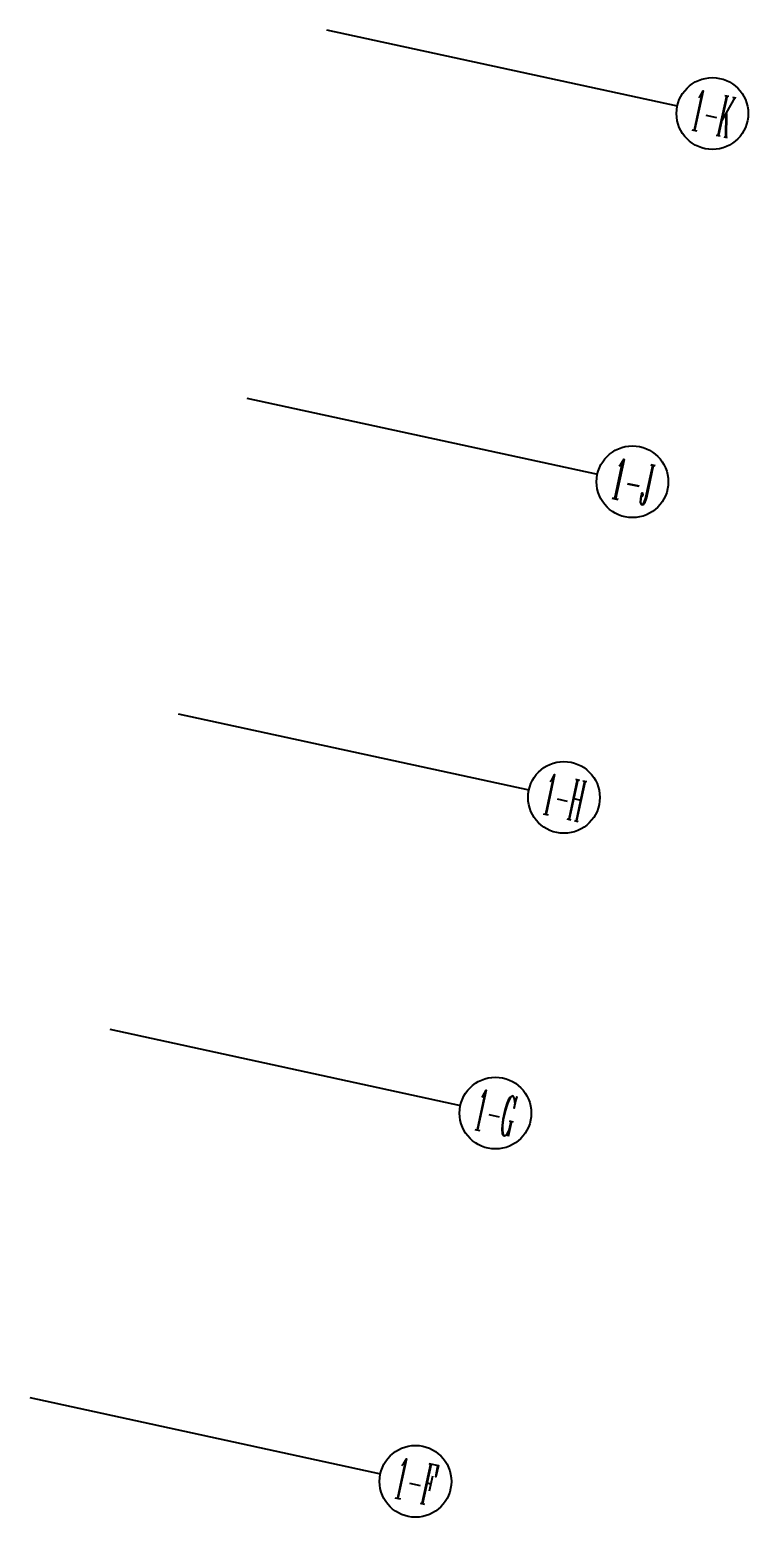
# Model space of a CAD drawing. Extents: x 791398 to 2325386, y -987887 to -518217.
# Drawn here: x 1661282 to 1673296, y -801825 to -776957 of the extents above; entities that cross this region are included whole.
import ezdxf
from ezdxf.enums import TextEntityAlignment as Align

# ---------------------------------------------------------------- set-up
doc = ezdxf.new("R2010")
doc.units = 0
doc.header["$LTSCALE"] = 1000
doc.header["$MEASUREMENT"] = 0
doc.layers.add('AXIS', color=3, linetype='Continuous')
doc.layers.add('AXIS_TEXT', color=7, linetype='Continuous')
doc.styles.add('_TCH_AXIS', font='COMPLEX', dxfattribs={"bigfont": 'GBCBIG'})
doc.styles.add('COMPLEX', font='COMPLEX')

# ---------------------------------------------------------------- blocks, each defined once
blk = doc.blocks.new('_AXISO')
blk.add_circle((0, 0), 0.5)
at = {"layer": 'AXIS_TEXT', "style": 'COMPLEX', "width": 1.041667}
blk.add_attdef('A', text='', height=0.56, dxfattribs=at).set_placement((-0.25, -0.28), (0.25, -0.28), align=Align.FIT)

msp = doc.modelspace()

# ---------------------------------------------------------------- linework, layer by layer
at = {"layer": 'AXIS'}
for p, q in [((1666246, -776957), (1672109, -778230)), ((1664909, -783114), (1670773, -784387)), ((1663764, -788391), (1669627, -789664)), ((1662618, -793668), (1668482, -794941)), ((1661282, -799825), (1667145, -801098))]:
    msp.add_line(p, q, dxfattribs=at)

# ---------------------------------------------------------------- block references
ref = msp.add_blockref('_AXISO', (1672696, -778358), dxfattribs=dict(at, xscale=1200, yscale=1200, zscale=1200))
ref.add_attrib('A', '1-K', dxfattribs={"layer": 'AXIS_TEXT', "height": 678.8, "rotation": 347.7514, "style": '_TCH_AXIS', "width": 0.35}).set_placement((1672292, -778617), (1672955, -778761), align=Align.FIT)
ref = msp.add_blockref('_AXISO', (1671359, -784514), dxfattribs=dict(at, xscale=1200, yscale=1200, zscale=1200))
ref.add_attrib('A', '1-J', dxfattribs={"layer": 'AXIS_TEXT', "height": 678.8, "rotation": 347.7514, "style": '_TCH_AXIS', "width": 0.403846}).set_placement((1670955, -784774), (1671619, -784918), align=Align.FIT)
ref = msp.add_blockref('_AXISO', (1670214, -789791), dxfattribs=dict(at, xscale=1200, yscale=1200, zscale=1200))
ref.add_attrib('A', '1-H', dxfattribs={"layer": 'AXIS_TEXT', "height": 678.8, "rotation": 347.7514, "style": '_TCH_AXIS', "width": 0.344262}).set_placement((1669810, -790051), (1670473, -790195), align=Align.FIT)
ref = msp.add_blockref('_AXISO', (1669068, -795068), dxfattribs=dict(at, xscale=1200, yscale=1200, zscale=1200))
ref.add_attrib('A', '1-G', dxfattribs={"layer": 'AXIS_TEXT', "height": 678.8, "rotation": 347.7514, "style": '_TCH_AXIS', "width": 0.355932}).set_placement((1668664, -795328), (1669328, -795472), align=Align.FIT)
ref = msp.add_blockref('_AXISO', (1667731, -801225), dxfattribs=dict(at, xscale=1200, yscale=1200, zscale=1200))
ref.add_attrib('A', '1-F', dxfattribs={"layer": 'AXIS_TEXT', "height": 678.8, "rotation": 347.7514, "style": '_TCH_AXIS', "width": 0.368421}).set_placement((1667328, -801485), (1667991, -801629), align=Align.FIT)

doc.saveas('drawing.dxf')
